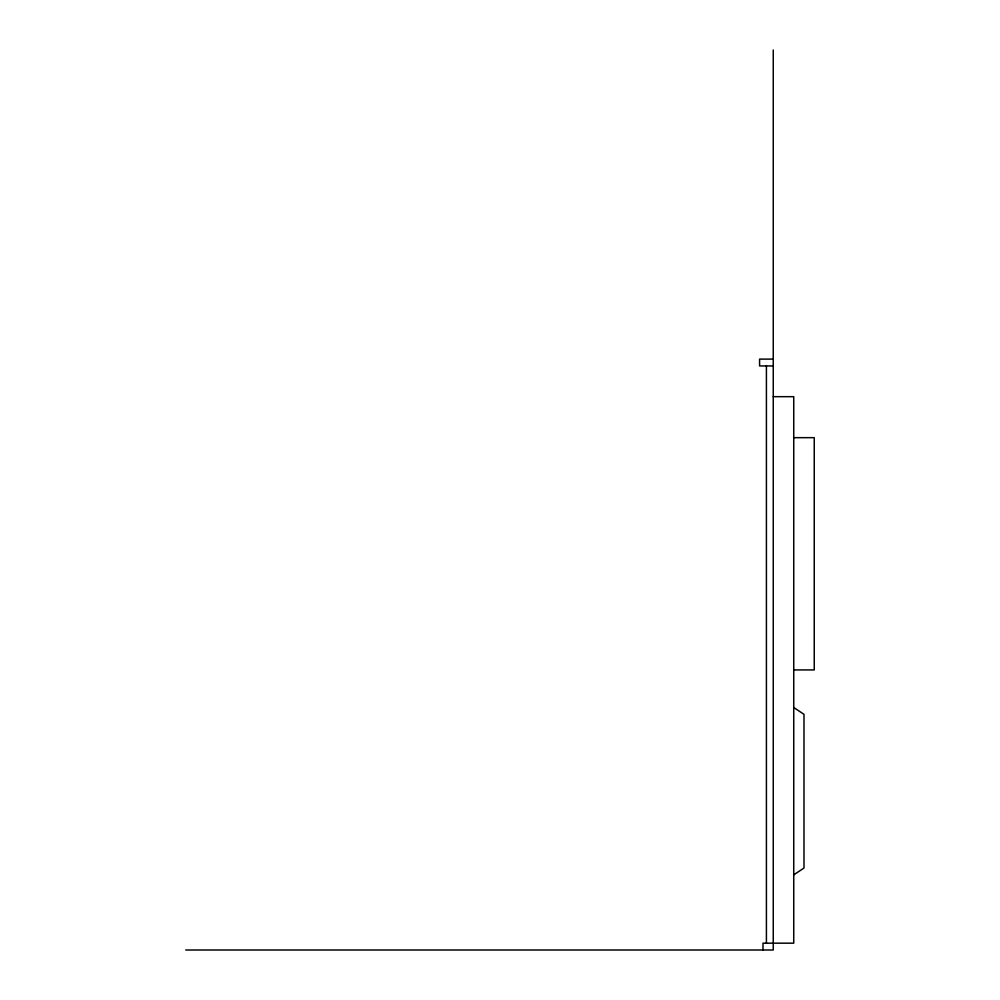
<?xml version="1.0" encoding="UTF-8"?>
<svg xmlns="http://www.w3.org/2000/svg" width="1000" height="1000" viewBox="0 0 1000 1000"><rect width="100%" height="100%" fill="white"/><g stroke="black" fill="none" stroke-linecap="round" stroke-linejoin="round"><path stroke-width="1.5" d="M793.737 874.862L803.988 868.025L803.988 714.325L793.737 707.5M773.25 359.113L759.587 359.113L759.587 365.938L773.25 365.938M773.25 396.675L793.737 396.675L793.737 943.175L763 943.175L763 950M793.737 437.663L814.237 437.663L814.237 669.925L793.737 669.925M185.763 950L773.25 950L773.25 50M766.413 365.938L766.413 943.175"/></g></svg>
